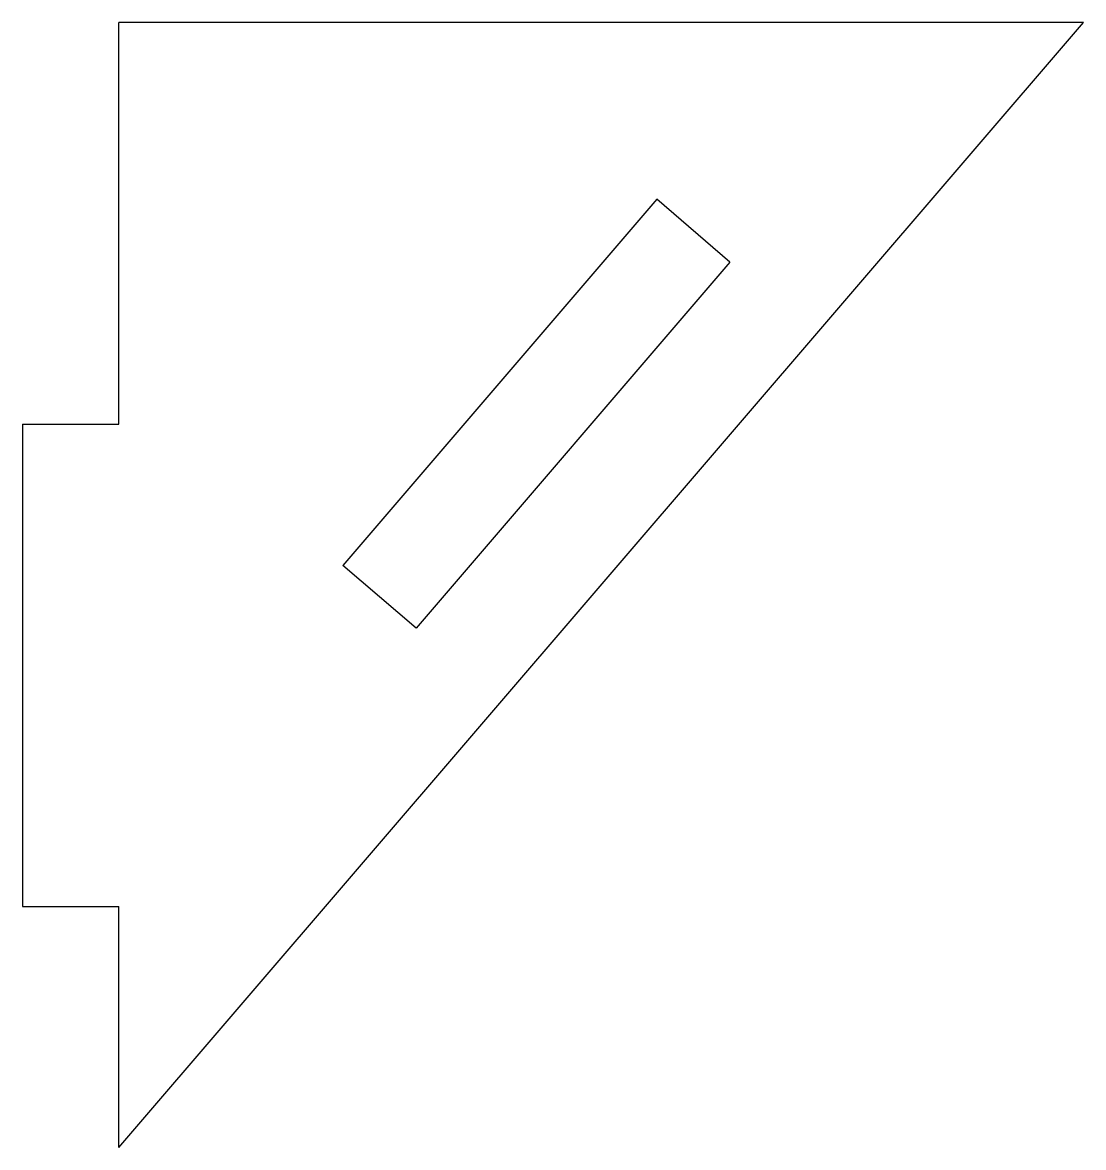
# Model space of a CAD drawing. Header units: millimetres. Extents: x -18 to 15, y -15 to 20.
import ezdxf

# ---------------------------------------------------------------- set-up
doc = ezdxf.new("R2010")
doc.units = ezdxf.units.MM

msp = doc.modelspace()

# ---------------------------------------------------------------- linework, layer by layer
at = {"color": 7, "linetype": 'Continuous', "lineweight": 25}
for p, q in [((-15, 7.5), (-15, 20)), ((15, 20), (-15, 20)), ((-15, -15), (15, 20)), ((1.725, 14.5), (-8.037, 3.111)), ((4.002, 12.548), (1.725, 14.5)), ((4.002, 12.548), (-5.759, 1.159)), ((-18, 7.5), (-18, -7.5)), ((-18, 7.5), (-15, 7.5)), ((-5.759, 1.159), (-8.037, 3.111)), ((-18, -7.5), (-15, -7.5)), ((-15, -15), (-15, -7.5))]:
    msp.add_line(p, q, dxfattribs=at)

doc.saveas('drawing.dxf')
